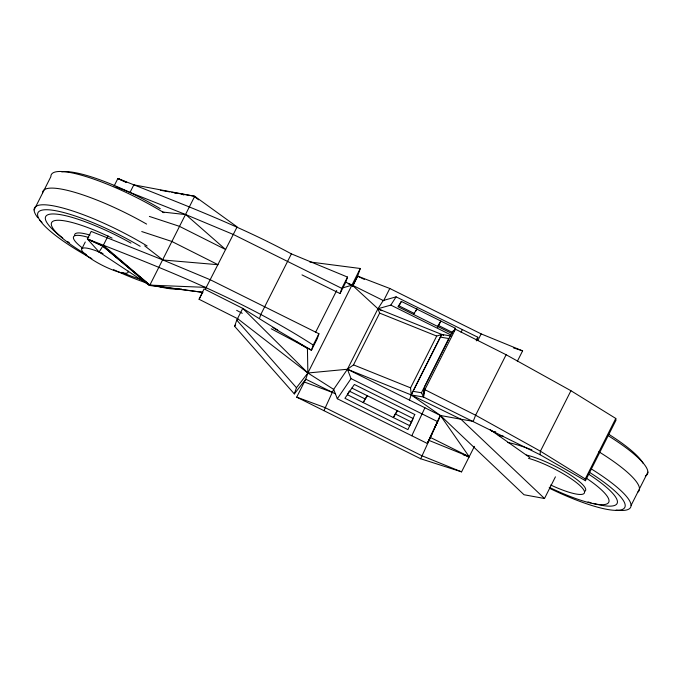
<?xml version="1.0" encoding="UTF-8"?>
<svg xmlns="http://www.w3.org/2000/svg" width="682" height="682" viewBox="0 0 682 682"><rect width="100%" height="100%" fill="white"/><g stroke="black" fill="none" stroke-linecap="round" stroke-linejoin="round"><path stroke-width="1.02" d="M570.936 390.718L615.786 418.458L615.982 420.231L585.463 480.725L540.025 454.698L540.417 451.203L570.936 390.718L506.129 354.742L455.414 329.193L452.464 331.563L424.502 386.992L424.195 393.352L423.71 390.829L424.664 388.936M540.025 454.698L423.505 397.026L423.71 390.829M277.787 330.105L242.758 308.375L204.089 288.904L199.093 299.287L237.754 318.758L307.88 372.994L347.428 369.252L411.195 394.921L423.505 397.026L424.895 389.678L455.414 329.193M452.157 333.2L452.464 331.563M309.756 261.948L360.267 268.495L307.88 372.994L305.766 379.183L294.334 393.915L234.634 326.303L236.756 320.122L242.758 308.375L307.88 372.994L333.677 389.371L337.309 398.74L427.299 443.462L430.444 437.469L469.199 456.735L440.427 415.483L411.195 394.921L410.555 387.853L436.685 336.064L441.714 334.427L450.947 336.013M237.148 320.523L237.754 318.758M259.689 317.795L260.865 314.359L291.385 253.866L347.522 277.08L345.765 282.229L340.054 293.541L301.998 274.889M294.334 393.915L296.457 387.734L307.88 372.994L307.429 348.493L295.749 341.247M99.163 252.059L87.373 238.981L91.192 231.42L162.921 259.978L210.431 279.833L318.929 333.762L313.217 345.075L311.452 350.224L271.248 328.784M318.929 333.762L317.164 338.911L311.452 350.224L272.877 327.59M340.054 293.541L341.818 288.392L347.522 277.08M360.267 268.495L358.152 274.675L352.79 285.749M323.933 410.675L333.677 389.371L347.428 369.252L377.947 308.758L383.224 300.506L396.097 296.849L477.818 337.232L476.36 340.864M409.43 400.07L411.195 394.921L441.714 334.427L443.624 335.365M474.442 446.335L461.569 471.859L420.7 458.773L430.444 437.469M506.129 354.742L475.61 415.227L473.223 421.34L460.913 419.234L411.195 394.921L441.714 334.427L377.947 308.758L352.227 285.102L345.424 282.05M454.195 331.162L455.363 328.255L401.357 301.401L397.964 306.704L452.115 333.626M461.134 332.432L462.217 329.713M367.197 395.577L365.1 398.97L349.269 391.101L347.385 394.699L409.72 425.687L412.84 419.379M411.8 435.764L424.929 407.776M427.299 443.462L440.427 415.483L460.913 419.234L544.5 498.499L555.429 476.837M428.057 441.927L439.668 417.017M430.316 437.622L440.427 415.483L347.428 369.252L353.515 364.887L379.644 313.106L377.947 308.758L390.82 305.101L396.097 296.849M401.357 301.401L399.149 305.92L414.647 313.626M415.969 310.915L416.855 309.108M437.588 327.36L440.922 321.069L437.529 326.371M454.042 330.966L455.363 328.255M476.317 340.352L477.818 337.232M34.1 209.903L50.886 176.629A86.58 17.988 26.8 0 1 163.919 212.716M81.934 248.615L85.276 241.999M114.082 186.05L117.892 178.488C176.45 201.915 235.759 223.858 291.385 253.866M313.217 345.075C242.937 299.765 164.959 269.151 87.373 238.981L102.871 246.032L149.887 285.119L202.989 292.365L149.673 285.477L99.112 251.99L103.314 245.341L108.08 235.887M115.957 186.8L130.015 192.409L133.834 184.848L194.72 196.271L237.131 226.901L205.401 289.049M199.093 299.287L202.426 292.672M315.587 332.322L336.703 290.464M420.7 458.773L296.704 397.137L305.766 379.183L335.467 393.872M352.5 286.551L357.743 276.159L389.797 288.477L481.151 333.89L522.608 350.872L517.357 361.272M383.599 300.762L389.797 288.477M423.505 397.026L421.467 392.764L448.824 338.545L440.657 337.147M423.232 393.378L424.664 390.539M477.818 340.506L481.151 333.89M585.463 480.725L585.267 478.952L615.786 418.458M631.114 505.371L647.9 472.097M365.1 398.97L363.208 402.568L367.41 395.782M397.299 410.538L393.309 417.529L397.504 410.743M435.176 426.241L437.435 421.936M430.291 437.009L432.55 432.703M194.498 196.629L198.598 199.835M87.373 238.981L102.82 246.108L149.673 285.477L194.72 196.271L171.847 192.273M413.463 314.411L417 308.869M337.309 398.74L351.06 378.621L347.428 369.252M234.634 326.303L235.64 324.939M343.199 287.744L352.227 285.102L383.224 300.506M206.612 287.395L149.887 285.119L103.314 245.341M467.127 456.556L469.199 456.735L429.387 440.563M162.555 212.017L185.811 214.608L233.321 234.463L341.818 288.392M413.301 391.366L421.467 392.764M160.415 190.269L169.775 191.906M182.06 194.396L184.131 194.771L182.068 194.379M174.822 193.066L176.894 193.441M544.5 498.499L524.015 494.748L440.427 415.483M348.178 283.806L352.227 285.102M463.214 454.817L469.199 456.735M513.495 347.897L522.608 350.872M149.375 216.424L179.357 226.296L225.691 249.586L185.811 214.608L130.015 192.409M141.745 231.548L171.728 241.419L218.061 264.71L162.921 259.978L144.652 245.818M304.334 382.014L332.62 392.457M296.704 397.137L324.99 407.58L421.757 455.687L461.569 471.859M379.644 313.106L436.685 336.064M353.515 364.887L410.555 387.853M99.112 251.99L103.016 253.593M100.936 252.8L96.776 251.061A25.976 5.396 26.8 0 0 82.462 251.462A25.976 5.396 26.8 0 0 109.171 268.52A25.976 5.396 26.8 0 0 128.139 271.095M126.613 182.461L117.892 178.488L126.588 182.503M357.743 276.159L364.316 279.424M438.714 325.587L452.26 332.322M390.82 305.101L451.058 335.041M377.947 308.758L381.767 310.66M351.06 378.621L437.281 421.476M351.903 388.075L413.011 418.45M395.202 413.931L411.613 422.09M236.645 310.327L242.263 313.319M585.267 478.952L540.417 451.203L475.61 415.227L424.895 389.678L424.502 386.992M489.881 429.464L529.837 457.571M102.871 246.032L149.673 285.477M236.756 320.122L296.457 387.734M61.755 171.932A81.388 16.905 26.8 0 1 160.27 208.692M42.497 193.262A86.58 17.988 26.8 0 1 146.613 224.088M608.685 434.229A81.388 16.905 26.8 0 1 643.152 463.325M608.881 436.139A86.58 17.988 26.8 0 1 645.3 476.045M598.813 451.731A86.58 17.988 26.8 0 1 637.841 492.114M181.6 289.108A86.58 17.988 26.8 0 1 177.482 289.04M42.003 222.426A86.58 17.988 26.8 0 1 39.735 220.03M37.842 217.78A86.58 17.988 26.8 0 1 61.44 207.652A86.58 17.988 26.8 0 1 147.133 245.98M176.493 288.98A81.388 16.905 26.8 0 1 157.704 286.278M147.278 283.183A81.388 16.905 26.8 0 1 113.621 269.646M91.857 258.64A81.388 16.905 26.8 0 1 41.679 210.227A81.388 16.905 26.8 0 1 140.168 246.287M141.762 279.705A64.73 13.444 26.8 0 1 121.797 272.365M86.392 254.582A64.73 13.444 26.8 0 1 52.761 221.403A64.73 13.444 26.8 0 1 112.078 238.129M74.594 235.213A38.755 8.048 26.8 0 1 89.99 235.102M69.291 242.69A72.727 15.106 26.8 0 1 67.654 241.556M62.727 237.967A72.727 15.106 26.8 0 1 55.643 214.054A72.727 15.106 26.8 0 1 130.97 243.124M82.718 248.188A38.755 8.048 26.8 0 1 88.771 237.524M586.213 478.082A64.73 13.444 26.8 0 1 605.71 504.305A64.73 13.444 26.8 0 1 549.198 487.28M507.468 442.447A64.73 13.444 26.8 0 1 531.917 449.907M589.461 472.336A81.388 16.905 26.8 0 1 622.257 509.505A81.388 16.905 26.8 0 1 549.496 488.269M491.56 431.263A81.388 16.905 26.8 0 1 495.737 431.817M526.291 455.039A38.755 8.048 26.8 0 1 568.277 473.64A38.755 8.048 26.8 0 1 584.576 491.5M592.095 469.412A86.58 17.988 26.8 0 1 616.187 510.093M588.302 473.956A72.727 15.106 26.8 0 1 592.999 503.35M591.055 502.813A72.727 15.106 26.8 0 1 588.046 501.918M498.269 435.491A72.727 15.106 26.8 0 1 503.563 436.275M528.49 458.321A38.755 8.048 26.8 0 1 582.496 488.201A38.755 8.048 26.8 0 1 550.715 484.996M414.792 414.52L407.938 429.626L344.922 398.297L354.367 384.478L414.792 414.52"/></g></svg>
